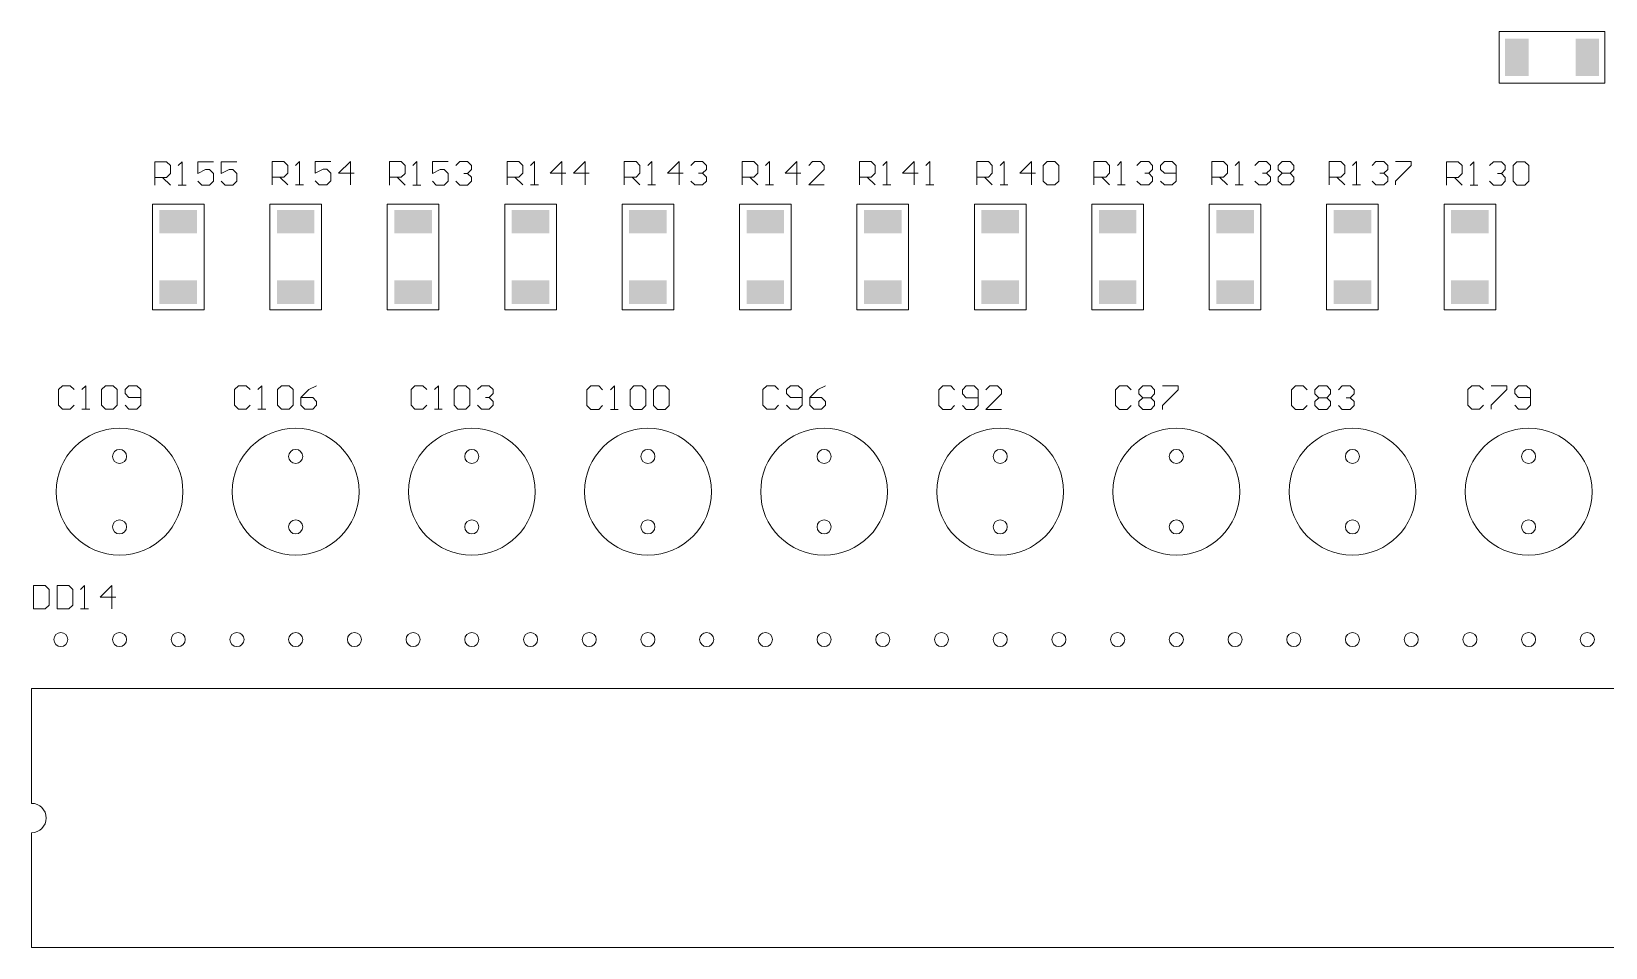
# Model space of a CAD drawing. Extents: x 0 to 597, y 0 to 420.
# Drawn here: x 104.4 to 171.4, y 163 to 202 of the extents above; entities that cross this region are included whole.
import ezdxf

# ---------------------------------------------------------------- set-up
doc = ezdxf.new("R2010")
doc.units = 0
doc.header["$MEASUREMENT"] = 0
doc.layers.add('PDF _Геометрия', color=7, linetype='CONTINUOUS')
doc.layers.add('PDF _Сплошная заливка', color=7, linetype='CONTINUOUS')

msp = doc.modelspace()

# ---------------------------------------------------------------- linework, layer by layer
at = {"layer": 'PDF _Геометрия', "lineweight": 20}
for points in [[(171.37159, 202.03903), (171.37159, 199.8391), (166.87062, 199.8391), (166.87062, 202.03903)], [(147.44736, 196.33422), (147.614, 196.50079), (147.94737, 196.50079), (148.114, 196.33422), (148.114, 195.66763), (147.94737, 195.50106), (147.614, 195.50106), (147.44736, 195.66763)], [(157.46064, 196.33422), (157.62728, 196.50079), (157.96065, 196.50079), (158.12728, 196.33422), (158.12728, 196.16754), (157.96065, 196.00097), (158.12728, 195.8343), (158.12728, 195.66763), (157.96065, 195.50106), (157.62728, 195.50106), (157.46064, 195.66763), (157.46064, 195.8343), (157.62728, 196.00097), (157.46064, 196.16754)], [(167.45951, 196.32398), (167.62614, 196.49065), (167.95941, 196.49065), (168.12604, 196.32398), (168.12604, 195.6575), (167.95941, 195.49093), (167.62614, 195.49093), (167.45951, 195.6575)], [(111.71025, 194.68931), (111.71025, 190.18914), (109.51002, 190.18914), (109.51002, 194.68931)], [(116.71123, 194.68931), (116.71123, 190.18914), (114.51089, 190.18914), (114.51089, 194.68931)], [(121.7121, 194.68931), (121.7121, 190.18914), (119.51187, 190.18914), (119.51187, 194.68931)], [(126.71307, 194.68931), (126.71307, 190.18914), (124.51274, 190.18914), (124.51274, 194.68931)], [(131.71425, 194.68931), (131.71425, 190.18914), (129.51372, 190.18914), (129.51372, 194.68931)], [(136.71492, 194.68931), (136.71492, 190.18914), (134.51459, 190.18914), (134.51459, 194.68931)], [(141.71579, 194.68931), (141.71579, 190.18914), (139.51557, 190.18914), (139.51557, 194.68931)], [(146.71698, 194.68931), (146.71698, 190.18914), (144.51644, 190.18914), (144.51644, 194.68931)], [(151.71795, 194.68931), (151.71795, 190.18914), (149.51741, 190.18914), (149.51741, 194.68931)], [(156.71882, 194.68931), (156.71882, 190.18914), (154.51829, 190.18914), (154.51829, 194.68931)], [(161.7198, 194.68931), (161.7198, 190.18914), (159.51926, 190.18914), (159.51926, 194.68931)], [(166.72067, 194.689), (166.72067, 190.18914), (164.52014, 190.18914), (164.52014, 194.689)], [(107.34275, 186.78373), (107.50938, 186.9504), (107.84265, 186.9504), (108.00929, 186.78373), (108.00929, 186.11724), (107.84265, 185.95067), (107.50938, 185.95067), (107.34275, 186.11724)], [(114.83706, 186.78373), (115.00379, 186.9504), (115.33706, 186.9504), (115.5037, 186.78373), (115.5037, 186.11724), (115.33706, 185.95067), (115.00379, 185.95067), (114.83706, 186.11724)], [(122.3569, 186.78373), (122.52354, 186.9504), (122.85691, 186.9504), (123.02354, 186.78373), (123.02354, 186.11724), (122.85691, 185.95067), (122.52354, 185.95067), (122.3569, 186.11724)], [(129.85131, 186.77566), (130.01795, 186.94223), (130.35132, 186.94223), (130.51795, 186.77566), (130.51795, 186.10938), (130.35132, 185.94281), (130.01795, 185.94281), (129.85131, 186.10938)], [(130.85122, 186.77566), (131.01785, 186.94223), (131.35091, 186.94223), (131.51765, 186.77566), (131.51765, 186.10938), (131.35091, 185.94281), (131.01785, 185.94281), (130.85122, 186.10938)], [(151.5266, 186.77566), (151.69323, 186.94223), (152.02661, 186.94223), (152.19324, 186.77566), (152.19324, 186.6093), (152.02661, 186.44263), (152.19324, 186.27606), (152.19324, 186.10938), (152.02661, 185.94281), (151.69323, 185.94281), (151.5266, 186.10938), (151.5266, 186.27606), (151.69323, 186.44263), (151.5266, 186.6093)], [(159.02101, 186.77566), (159.18764, 186.94223), (159.52101, 186.94223), (159.68765, 186.77566), (159.68765, 186.6093), (159.52101, 186.44263), (159.68765, 186.27606), (159.68765, 186.10938), (159.52101, 185.94281), (159.18764, 185.94281), (159.02101, 186.10938), (159.02101, 186.27606), (159.18764, 186.44263), (159.02101, 186.6093)], [(104.4489, 178.44192), (104.4489, 177.4424), (104.9488, 177.4424), (105.11523, 177.60908), (105.11523, 178.27525), (104.9488, 178.44192)], [(105.44881, 178.44192), (105.44881, 177.4424), (105.9485, 177.4424), (106.11514, 177.60908), (106.11514, 178.27525), (105.9485, 178.44192)]]:
    msp.add_lwpolyline(points, close=True, dxfattribs=at)
for points in [[(109.60724, 195.49372), (109.60724, 196.49344), (110.10725, 196.49344), (110.27388, 196.32677), (110.27388, 195.99353), (110.10725, 195.82696), (109.60724, 195.82696)], [(110.60725, 195.49372), (110.94052, 195.49372), (110.77389, 195.49372), (110.77389, 196.49344), (110.60725, 196.32677)], [(110.77389, 196.49344), (110.77389, 196.49344)], [(112.10706, 196.49344), (111.44052, 196.49344), (111.44052, 195.99353), (111.77379, 196.1602), (111.94043, 196.1602), (112.10706, 195.99353), (112.10706, 195.66029), (111.94043, 195.49372), (111.60716, 195.49372), (111.44052, 195.66029)], [(113.10676, 196.49344), (112.44043, 196.49344), (112.44043, 195.99353), (112.7737, 196.1602), (112.94044, 196.1602), (113.10676, 195.99353), (113.10676, 195.66029), (112.94044, 195.49372), (112.60707, 195.49372), (112.44043, 195.66029)], [(114.60822, 195.50458), (114.60822, 196.50409), (115.10822, 196.50409), (115.27486, 196.33753), (115.27486, 196.00418), (115.10822, 195.83782), (114.60822, 195.83782)], [(115.60812, 195.50458), (115.9415, 195.50458), (115.77476, 195.50458), (115.77476, 196.50409), (115.60812, 196.33753)], [(115.77476, 196.50409), (115.77476, 196.50409)], [(117.10804, 196.50409), (116.4414, 196.50409), (116.4414, 196.00418), (116.77477, 196.17085), (116.9414, 196.17085), (117.10804, 196.00418), (117.10804, 195.67125), (116.9414, 195.50458), (116.60803, 195.50458), (116.4414, 195.67125)], [(117.94131, 195.50458), (117.94131, 196.50409), (117.4413, 196.00418), (118.10774, 196.00418)], [(119.60147, 195.49703), (119.60147, 196.49675), (120.10147, 196.49675), (120.26811, 196.32987), (120.26811, 195.99684), (120.10147, 195.83027), (119.60147, 195.83027)], [(120.60148, 195.49703), (120.93475, 195.49703), (120.76811, 195.49703), (120.76811, 196.49675), (120.60148, 196.32987)], [(120.76811, 196.49675), (120.76811, 196.49675)], [(122.10129, 196.49675), (121.43475, 196.49675), (121.43475, 195.99684), (121.76802, 196.16351), (121.93465, 196.16351), (122.10129, 195.99684), (122.10129, 195.6636), (121.93465, 195.49703), (121.60139, 195.49703), (121.43475, 195.6636)], [(122.43466, 196.32987), (122.60129, 196.49675), (122.93456, 196.49675), (123.1013, 196.32987), (123.1013, 196.16351), (122.93456, 195.99684), (122.76793, 195.99684), (122.93456, 195.99684), (123.1013, 195.83027), (123.1013, 195.6636), (122.93456, 195.49703), (122.60129, 195.49703), (122.43466, 195.6636)], [(124.61336, 195.50106), (124.61336, 196.50079), (125.11337, 196.50079), (125.28, 196.33422), (125.28, 196.00097), (125.11337, 195.8343), (124.61336, 195.8343)], [(125.61327, 195.50106), (125.94664, 195.50106), (125.7799, 195.50106), (125.7799, 196.50079), (125.61327, 196.33422)], [(125.7799, 196.50079), (125.7799, 196.50079)], [(126.94624, 195.50106), (126.94624, 196.50079), (126.44654, 196.00097), (127.11297, 196.00097)], [(127.94625, 195.50106), (127.94625, 196.50079), (127.44624, 196.00097), (128.11288, 196.00097)], [(129.60713, 195.50106), (129.60713, 196.50079), (130.10713, 196.50079), (130.27377, 196.33422), (130.27377, 196.00097), (130.10713, 195.8343), (129.60713, 195.8343)], [(130.60714, 195.50106), (130.94041, 195.50106), (130.77377, 195.50106), (130.77377, 196.50079), (130.60714, 196.33422)], [(130.77377, 196.50079), (130.77377, 196.50079)], [(131.94031, 195.50106), (131.94031, 196.50079), (131.44041, 196.00097), (132.10695, 196.00097)], [(132.44032, 196.33422), (132.60695, 196.50079), (132.94022, 196.50079), (133.10696, 196.33422), (133.10696, 196.16754), (132.94022, 196.00097), (132.77359, 196.00097), (132.94022, 196.00097), (133.10696, 195.8343), (133.10696, 195.66763), (132.94022, 195.50106), (132.60695, 195.50106), (132.44032, 195.66763)], [(134.62664, 195.50106), (134.62664, 196.50079), (135.12665, 196.50079), (135.29328, 196.33422), (135.29328, 196.00097), (135.12665, 195.8343), (134.62664, 195.8343)], [(135.62655, 195.50106), (135.95992, 195.50106), (135.79318, 195.50106), (135.79318, 196.50079), (135.62655, 196.33422)], [(135.79318, 196.50079), (135.79318, 196.50079)], [(136.95952, 195.50106), (136.95952, 196.50079), (136.45962, 196.00097), (137.12625, 196.00097)], [(138.12616, 195.50106), (137.45952, 195.50106), (138.12616, 196.16754), (138.12616, 196.33422), (137.95953, 196.50079), (137.62616, 196.50079), (137.45952, 196.33422)], [(139.62041, 195.50106), (139.62041, 196.50079), (140.12041, 196.50079), (140.28705, 196.33422), (140.28705, 196.00097), (140.12041, 195.8343), (139.62041, 195.8343)], [(140.62042, 195.50106), (140.95369, 195.50106), (140.78705, 195.50106), (140.78705, 196.50079), (140.62042, 196.33422)], [(140.78705, 196.50079), (140.78705, 196.50079)], [(141.95359, 195.50106), (141.95359, 196.50079), (141.45369, 196.00097), (142.12023, 196.00097)], [(142.4536, 195.50106), (142.78687, 195.50106), (142.62023, 195.50106), (142.62023, 196.50079), (142.4536, 196.33422)], [(142.62023, 196.50079), (142.62023, 196.50079)], [(144.61448, 195.50106), (144.61448, 196.50079), (145.11449, 196.50079), (145.28112, 196.33422), (145.28112, 196.00097), (145.11449, 195.8343), (144.61448, 195.8343)], [(145.61439, 195.50106), (145.94776, 195.50106), (145.78113, 195.50106), (145.78113, 196.50079), (145.61439, 196.33422)], [(145.78113, 196.50079), (145.78113, 196.50079)], [(146.94767, 195.50106), (146.94767, 196.50079), (146.44766, 196.00097), (147.1141, 196.00097)], [(149.60856, 195.50106), (149.60856, 196.50079), (150.10825, 196.50079), (150.27489, 196.33422), (150.27489, 196.00097), (150.10825, 195.8343), (149.60856, 195.8343)], [(150.60826, 195.50106), (150.94153, 195.50106), (150.77489, 195.50106), (150.77489, 196.50079), (150.60826, 196.33422)], [(150.77489, 196.50079), (150.77489, 196.50079)], [(151.44153, 196.33422), (151.60817, 196.50079), (151.94154, 196.50079), (152.10817, 196.33422), (152.10817, 196.16754), (151.94154, 196.00097), (151.7748, 196.00097), (151.94154, 196.00097), (152.10817, 195.8343), (152.10817, 195.66763), (151.94154, 195.50106), (151.60817, 195.50106), (151.44153, 195.66763)], [(152.44144, 195.66763), (152.60807, 195.50106), (152.94144, 195.50106), (153.10808, 195.66763), (153.10808, 196.33422), (152.94144, 196.50079), (152.60807, 196.50079), (152.44144, 196.33422), (152.44144, 196.16754), (152.60807, 196.00097), (153.10808, 196.00097)], [(154.62776, 195.50106), (154.62776, 196.50079), (155.12777, 196.50079), (155.2944, 196.33422), (155.2944, 196.00097), (155.12777, 195.8343), (154.62776, 195.8343)], [(155.62767, 195.50106), (155.96104, 195.50106), (155.79441, 195.50106), (155.79441, 196.50079), (155.62767, 196.33422)], [(155.79441, 196.50079), (155.79441, 196.50079)], [(156.46094, 196.33422), (156.62737, 196.50079), (156.96074, 196.50079), (157.12738, 196.33422), (157.12738, 196.16754), (156.96074, 196.00097), (156.794, 196.00097), (156.96074, 196.00097), (157.12738, 195.8343), (157.12738, 195.66763), (156.96074, 195.50106), (156.62737, 195.50106), (156.46094, 195.66763)], [(159.62163, 195.50106), (159.62163, 196.50079), (160.12153, 196.50079), (160.28817, 196.33422), (160.28817, 196.00097), (160.12153, 195.8343), (159.62163, 195.8343)], [(160.62154, 195.50106), (160.95481, 195.50106), (160.78817, 195.50106), (160.78817, 196.50079), (160.62154, 196.33422)], [(160.78817, 196.50079), (160.78817, 196.50079)], [(161.45481, 196.33422), (161.62145, 196.50079), (161.95482, 196.50079), (162.12145, 196.33422), (162.12145, 196.16754), (161.95482, 196.00097), (161.78808, 196.00097), (161.95482, 196.00097), (162.12145, 195.8343), (162.12145, 195.66763), (161.95482, 195.50106), (161.62145, 195.50106), (161.45481, 195.66763)], [(162.45472, 196.50079), (163.12136, 196.50079), (163.12136, 196.33422), (162.45472, 195.66763), (162.45472, 195.50106)], [(164.62632, 195.49093), (164.62632, 196.49065), (165.12632, 196.49065), (165.29295, 196.32398), (165.29295, 195.99074), (165.12632, 195.82417), (164.62632, 195.82417)], [(165.62622, 195.49093), (165.95959, 195.49093), (165.79296, 195.49093), (165.79296, 196.49065), (165.62622, 196.32398)], [(165.79296, 196.49065), (165.79296, 196.49065)], [(166.4595, 196.32398), (166.62623, 196.49065), (166.9595, 196.49065), (167.12613, 196.32398), (167.12613, 196.15741), (166.9595, 195.99074), (166.79287, 195.99074), (166.9595, 195.99074), (167.12613, 195.82417), (167.12613, 195.6575), (166.9595, 195.49093), (166.62623, 195.49093), (166.4595, 195.6575)], [(109.94061, 195.82696), (110.27388, 195.49372)], [(114.94149, 195.83782), (115.27486, 195.50458)], [(119.93484, 195.83027), (120.26811, 195.49703)], [(123.1013, 196.16351), (123.1013, 196.16351)], [(123.1013, 196.16351), (123.1013, 196.16351)], [(123.1013, 196.16351), (123.1013, 196.16351)], [(124.94663, 195.8343), (125.28, 195.50106)], [(129.94071, 195.8343), (130.27377, 195.50106)], [(133.10696, 196.16754), (133.10696, 196.16754)], [(133.10696, 196.16754), (133.10696, 196.16754)], [(133.10696, 196.16754), (133.10696, 196.16754)], [(134.95991, 195.8343), (135.29328, 195.50106)], [(139.95378, 195.8343), (140.28705, 195.50106)], [(144.94785, 195.8343), (145.28112, 195.50106)], [(149.94162, 195.8343), (150.27489, 195.50106)], [(152.10817, 196.16754), (152.10817, 196.16754)], [(152.10817, 196.16754), (152.10817, 196.16754)], [(152.10817, 196.16754), (152.10817, 196.16754)], [(154.96113, 195.8343), (155.2944, 195.50106)], [(157.12738, 196.16754), (157.12738, 196.16754)], [(157.12738, 196.16754), (157.12738, 196.16754)], [(157.12738, 196.16754), (157.12738, 196.16754)], [(157.62728, 196.00097), (157.96065, 196.00097)], [(159.9549, 195.8343), (160.28817, 195.50106)], [(162.12145, 196.16754), (162.12145, 196.16754)], [(162.12145, 196.16754), (162.12145, 196.16754)], [(162.12145, 196.16754), (162.12145, 196.16754)], [(164.95969, 195.82417), (165.29295, 195.49093)], [(167.12613, 196.15741), (167.12613, 196.15741)], [(167.12613, 196.15741), (167.12613, 196.15741)], [(167.12613, 196.15741), (167.12613, 196.15741)], [(106.17611, 186.78373), (106.00947, 186.9504), (105.67621, 186.9504), (105.50947, 186.78373), (105.50947, 186.11724), (105.67621, 185.95067), (106.00947, 185.95067), (106.17611, 186.11724)], [(106.50948, 185.95067), (106.84275, 185.95067), (106.67611, 185.95067), (106.67611, 186.9504), (106.50948, 186.78373)], [(106.67611, 186.9504), (106.67611, 186.9504)], [(108.34266, 186.11724), (108.50929, 185.95067), (108.84256, 185.95067), (109.0093, 186.11724), (109.0093, 186.78373), (108.84256, 186.9504), (108.50929, 186.9504), (108.34266, 186.78373), (108.34266, 186.61716), (108.50929, 186.45048), (109.0093, 186.45048)], [(113.67052, 186.78373), (113.50388, 186.9504), (113.17051, 186.9504), (113.00388, 186.78373), (113.00388, 186.11724), (113.17051, 185.95067), (113.50388, 185.95067), (113.67052, 186.11724)], [(114.00378, 185.95067), (114.33715, 185.95067), (114.17052, 185.95067), (114.17052, 186.9504), (114.00378, 186.78373)], [(114.17052, 186.9504), (114.17052, 186.9504)], [(116.50371, 186.9504), (116.17033, 186.78373), (115.83707, 186.45048), (115.83707, 186.11724), (116.0037, 185.95067), (116.33697, 185.95067), (116.50371, 186.11724), (116.50371, 186.28391), (116.33697, 186.45048), (115.83707, 186.45048)], [(121.19036, 186.78373), (121.02363, 186.9504), (120.69036, 186.9504), (120.52372, 186.78373), (120.52372, 186.11724), (120.69036, 185.95067), (121.02363, 185.95067), (121.19036, 186.11724)], [(121.52363, 185.95067), (121.8569, 185.95067), (121.69026, 185.95067), (121.69026, 186.9504), (121.52363, 186.78373)], [(121.69026, 186.9504), (121.69026, 186.9504)], [(123.35681, 186.78373), (123.52344, 186.9504), (123.85681, 186.9504), (124.02345, 186.78373), (124.02345, 186.61716), (123.85681, 186.45048), (123.69018, 186.45048), (123.85681, 186.45048), (124.02345, 186.28391), (124.02345, 186.11724), (123.85681, 185.95067), (123.52344, 185.95067), (123.35681, 186.11724)], [(124.02345, 186.61716), (124.02345, 186.61716)], [(124.02345, 186.61716), (124.02345, 186.61716)], [(124.02345, 186.61716), (124.02345, 186.61716)], [(128.68477, 186.77566), (128.51803, 186.94223), (128.18477, 186.94223), (128.01813, 186.77566), (128.01813, 186.10938), (128.18477, 185.94281), (128.51803, 185.94281), (128.68477, 186.10938)], [(129.01804, 185.94281), (129.35131, 185.94281), (129.18467, 185.94281), (129.18467, 186.94223), (129.01804, 186.77566)], [(129.18467, 186.94223), (129.18467, 186.94223)], [(136.17908, 186.78373), (136.01244, 186.9504), (135.67918, 186.9504), (135.51275, 186.78373), (135.51275, 186.11724), (135.67918, 185.95067), (136.01244, 185.95067), (136.17908, 186.11724)], [(136.51245, 186.11724), (136.67908, 185.95067), (137.01235, 185.95067), (137.17909, 186.11724), (137.17909, 186.78373), (137.01235, 186.9504), (136.67908, 186.9504), (136.51245, 186.78373), (136.51245, 186.61716), (136.67908, 186.45048), (137.17909, 186.45048)], [(138.17899, 186.9504), (137.84562, 186.78373), (137.51235, 186.45048), (137.51235, 186.11724), (137.67899, 185.95067), (138.01236, 185.95067), (138.17899, 186.11724), (138.17899, 186.28391), (138.01236, 186.45048), (137.51235, 186.45048)], [(143.67349, 186.77566), (143.50685, 186.94223), (143.17358, 186.94223), (143.00685, 186.77566), (143.00685, 186.10938), (143.17358, 185.94281), (143.50685, 185.94281), (143.67349, 186.10938)], [(144.00686, 186.10938), (144.17349, 185.94281), (144.50676, 185.94281), (144.6735, 186.10938), (144.6735, 186.77566), (144.50676, 186.94223), (144.17349, 186.94223), (144.00686, 186.77566), (144.00686, 186.6093), (144.17349, 186.44263), (144.6735, 186.44263)], [(145.6734, 185.94281), (145.00676, 185.94281), (145.6734, 186.6093), (145.6734, 186.77566), (145.50677, 186.94223), (145.1734, 186.94223), (145.00676, 186.77566)], [(151.19333, 186.77566), (151.0267, 186.94223), (150.69333, 186.94223), (150.52669, 186.77566), (150.52669, 186.10938), (150.69333, 185.94281), (151.0267, 185.94281), (151.19333, 186.10938)], [(151.69323, 186.44263), (152.02661, 186.44263)], [(152.52661, 186.94223), (153.19315, 186.94223), (153.19315, 186.77566), (152.52661, 186.10938), (152.52661, 185.94281)], [(158.68774, 186.77566), (158.52111, 186.94223), (158.18774, 186.94223), (158.0211, 186.77566), (158.0211, 186.10938), (158.18774, 185.94281), (158.52111, 185.94281), (158.68774, 186.10938)], [(159.18764, 186.44263), (159.52101, 186.44263)], [(160.02092, 186.77566), (160.18765, 186.94223), (160.52092, 186.94223), (160.68755, 186.77566), (160.68755, 186.6093), (160.52092, 186.44263), (160.35429, 186.44263), (160.52092, 186.44263), (160.68755, 186.27606), (160.68755, 186.10938), (160.52092, 185.94281), (160.18765, 185.94281), (160.02092, 186.10938)], [(160.68755, 186.6093), (160.68755, 186.6093)], [(160.68755, 186.6093), (160.68755, 186.6093)], [(160.68755, 186.6093), (160.68755, 186.6093)], [(166.19688, 186.78373), (166.03024, 186.9504), (165.69687, 186.9504), (165.53024, 186.78373), (165.53024, 186.11724), (165.69687, 185.95067), (166.03024, 185.95067), (166.19688, 186.11724)], [(166.53014, 186.9504), (167.19678, 186.9504), (167.19678, 186.78373), (166.53014, 186.11724), (166.53014, 185.95067)], [(167.52985, 186.11724), (167.69648, 185.95067), (168.02985, 185.95067), (168.19648, 186.11724), (168.19648, 186.78373), (168.02985, 186.9504), (167.69648, 186.9504), (167.52985, 186.78373), (167.52985, 186.61716), (167.69648, 186.45048), (168.19648, 186.45048)], [(106.44851, 177.4424), (106.78178, 177.4424), (106.61514, 177.4424), (106.61514, 178.44192), (106.44851, 178.27525)], [(106.61514, 178.44192), (106.61514, 178.44192)], [(107.78168, 177.4424), (107.78168, 178.44192), (107.28178, 177.94201), (107.94832, 177.94201)]]:
    msp.add_lwpolyline(points, dxfattribs=at)
msp.add_lwpolyline([(104.98413, 168.53917, 0.41421141), (104.35889, 169.16429), (104.35889, 174.05405), (174.37214, 174.05405), (174.37214, 163.02408), (104.35889, 163.02408), (104.35889, 167.91414, 0.41418363)], format="xyb", close=True, dxfattribs=at)
for centre, radius in [((108.10998, 182.43887), 2.70026), ((115.6115, 182.43887), 2.70026), ((123.1127, 182.43887), 2.70026), ((130.61422, 182.43887), 2.70026), ((138.11553, 182.43887), 2.70026), ((145.61704, 182.43887), 2.70026), ((153.11825, 182.43887), 2.70026), ((160.61976, 182.43887), 2.70026), ((168.12106, 182.43896), 2.70017)]:
    msp.add_circle(centre, radius, dxfattribs=at)
at = {"layer": 'PDF _Геометрия', "lineweight": 9}
for centre, radius in [((108.10973, 183.9392), 0.29997), ((115.61124, 183.9392), 0.29997), ((123.11245, 183.9392), 0.29997), ((130.61396, 183.9392), 0.29997), ((138.11527, 183.9392), 0.29997), ((145.61679, 183.9392), 0.29997), ((153.11799, 183.9392), 0.29997), ((160.61951, 183.9392), 0.29997), ((168.12082, 183.9392), 0.29997), ((108.10973, 180.9392), 0.29997), ((115.61124, 180.9392), 0.29997), ((123.11245, 180.9392), 0.29997), ((130.61396, 180.9392), 0.29997), ((138.11527, 180.9392), 0.29997), ((145.61679, 180.9392), 0.29997), ((153.11799, 180.9392), 0.29997), ((160.61951, 180.9392), 0.29997), ((168.12082, 180.9392), 0.29997), ((105.60908, 176.13908), 0.30008), ((108.10971, 176.13917), 0.3), ((110.61004, 176.13917), 0.3), ((113.11059, 176.13908), 0.30008), ((115.61093, 176.13908), 0.30008), ((118.11155, 176.13917), 0.3), ((120.61189, 176.13917), 0.3), ((123.11243, 176.13917), 0.3), ((125.61307, 176.13917), 0.3), ((128.1134, 176.13917), 0.3), ((130.61394, 176.13917), 0.3), ((133.11427, 176.13917), 0.3), ((135.61492, 176.13917), 0.3), ((138.11525, 176.13917), 0.3), ((140.61579, 176.13917), 0.3), ((143.11612, 176.13917), 0.3), ((145.61676, 176.13917), 0.3), ((148.1171, 176.13917), 0.3), ((150.61764, 176.13917), 0.3), ((153.11797, 176.13917), 0.3), ((155.61861, 176.13917), 0.3), ((158.11895, 176.13917), 0.3), ((160.61949, 176.13917), 0.3), ((163.11982, 176.13917), 0.3), ((165.62046, 176.13917), 0.3), ((168.12079, 176.13917), 0.3), ((170.62133, 176.13917), 0.3)]:
    msp.add_circle(centre, radius, dxfattribs=at)
at = {"layer": 'PDF _Сплошная заливка', "lineweight": 20, "transparency": 33554559}
for points in [[(167.12078, 200.13905), (167.12078, 201.73909), (168.12079, 200.13905), (168.12079, 201.73909)], [(170.12112, 200.13905), (170.12112, 201.73909), (171.12154, 200.13905), (171.12154, 201.73909)], [(111.41025, 193.43905), (109.81003, 193.43905), (111.41025, 194.43909), (109.81003, 194.43909)], [(116.41122, 193.43905), (114.8109, 193.43905), (116.41122, 194.43909), (114.8109, 194.43909)], [(121.41209, 193.43905), (119.81187, 193.43905), (121.41209, 194.43909), (119.81187, 194.43909)], [(126.41307, 193.43905), (124.81275, 193.43905), (126.41307, 194.43909), (124.81275, 194.43909)], [(131.41394, 193.43905), (129.81372, 193.43905), (131.41394, 194.43909), (129.81372, 194.43909)], [(136.41492, 193.43905), (134.81459, 193.43905), (136.41492, 194.43909), (134.81459, 194.43909)], [(141.41579, 193.43905), (139.81557, 193.43905), (141.41579, 194.43909), (139.81557, 194.43909)], [(146.41677, 193.43905), (144.81644, 193.43905), (146.41677, 194.43909), (144.81644, 194.43909)], [(151.41764, 193.43905), (149.81742, 193.43905), (151.41764, 194.43909), (149.81742, 194.43909)], [(156.41882, 193.43905), (154.81829, 193.43905), (156.41882, 194.43909), (154.81829, 194.43909)], [(161.41969, 193.43905), (159.81927, 193.43905), (161.41969, 194.43909), (159.81927, 194.43909)], [(166.42067, 193.43905), (164.82014, 193.43905), (166.42067, 194.43909), (164.82014, 194.43909)], [(111.41025, 190.43905), (109.81003, 190.43905), (111.41025, 191.43908), (109.81003, 191.43908)], [(116.41122, 190.43905), (114.8109, 190.43905), (116.41122, 191.43908), (114.8109, 191.43908)], [(121.41209, 190.43905), (119.81187, 190.43905), (121.41209, 191.43908), (119.81187, 191.43908)], [(126.41307, 190.43905), (124.81275, 190.43905), (126.41307, 191.43908), (124.81275, 191.43908)], [(131.41394, 190.43905), (129.81372, 190.43905), (131.41394, 191.43908), (129.81372, 191.43908)], [(136.41492, 190.43905), (134.81459, 190.43905), (136.41492, 191.43908), (134.81459, 191.43908)], [(141.41579, 190.43905), (139.81557, 190.43905), (141.41579, 191.43908), (139.81557, 191.43908)], [(146.41677, 190.43905), (144.81644, 190.43905), (146.41677, 191.43908), (144.81644, 191.43908)], [(151.41764, 190.43905), (149.81742, 190.43905), (151.41764, 191.43908), (149.81742, 191.43908)], [(156.41882, 190.43905), (154.81829, 190.43905), (156.41882, 191.43908), (154.81829, 191.43908)], [(161.41969, 190.43905), (159.81927, 190.43905), (161.41969, 191.43908), (159.81927, 191.43908)], [(166.42067, 190.43905), (164.82014, 190.43905), (166.42067, 191.43908), (164.82014, 191.43908)]]:
    msp.add_solid(points, dxfattribs=at)

doc.saveas('drawing.dxf')
